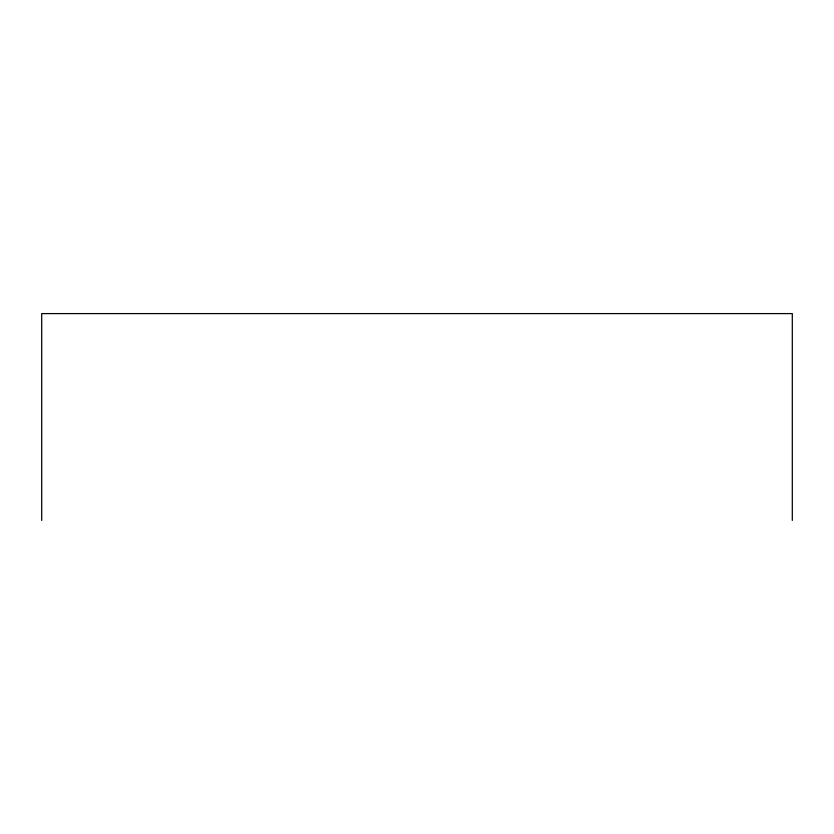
<?xml version="1.0" encoding="UTF-8"?>
<svg xmlns="http://www.w3.org/2000/svg" width="834" height="834" viewBox="0 0 834 834"><rect width="100%" height="100%" fill="white"/><g stroke="black" fill="none" stroke-linecap="round" stroke-linejoin="round"><path stroke-width="1.25" d="M792.3 520.406L792.3 313.594L41.7 313.594L41.7 520.406"/></g></svg>
